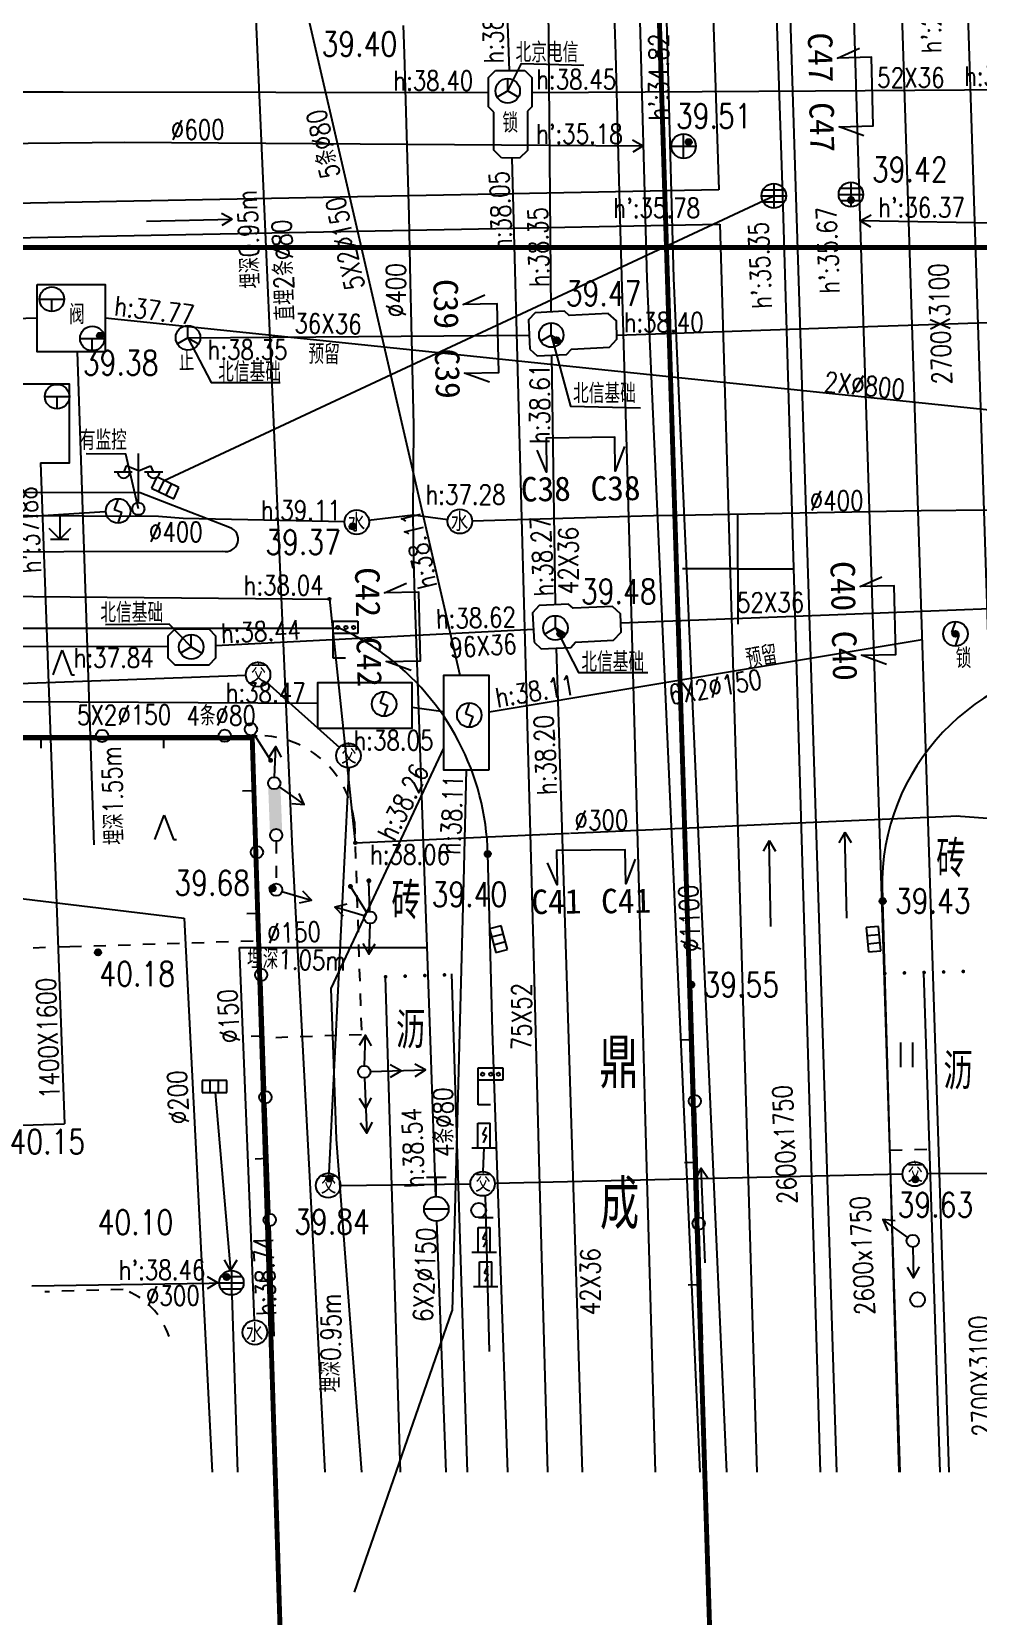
# Model space of a CAD drawing. Header units: inches. Extents: x 505347 to 508499, y 312634 to 313316.
# Drawn here: x 506110.1 to 506148.7, y 312668.5 to 312733.1 of the extents above; entities that cross this region are included whole.
import ezdxf
from ezdxf.enums import TextEntityAlignment as Align
from ezdxf.lldxf.tags import DXFTag

# ---------------------------------------------------------------- set-up
doc = ezdxf.new("R2010")
doc.units = ezdxf.units.IN
doc.header["$LTSCALE"] = 0.5
doc.header["$MEASUREMENT"] = 0
for name, pattern in [('$RECOVER_090104195024-5', [0]), ('$RECOVER_090104195024-9', [0]), ('ACAD_ISO05W100', [33, 24, -3, 0, -3, 0, -3]), ('XX11', [2, 1, -1])]:
    doc.linetypes.add(name, pattern=pattern)
for name, color, linetype in [('4_RDCAD', 7, 'Continuous'), ('BJ0', 7, 'Continuous'), ('BJ02', 7, 'Continuous'), ('BJ03', 7, 'Continuous'), ('BJ04', 7, 'Continuous'), ('BJ05', 7, 'Continuous'), ('BJ08', 7, 'Continuous'), ('BJ09', 7, 'Continuous'), ('BJ10', 7, 'Continuous'), ('PAPERFRAME', 7, 'Continuous'), ('上水井', 4, 'Continuous'), ('上水注记', 4, 'Continuous'), ('上水管线', 4, 'Continuous'), ('上水高程表', 4, 'Continuous'), ('中水管线', 151, 'Continuous'), ('公安交通井', 163, 'Continuous'), ('公安交通管线', 163, 'Continuous'), ('污水井', 247, 'Continuous'), ('污水注记', 247, 'Continuous'), ('污水管线', 247, 'Continuous'), ('污水高程表', 247, 'Continuous'), ('热力井', 40, 'Continuous'), ('热力注记', 40, 'Continuous'), ('热力管线', 40, 'Continuous'), ('热力高程表', 40, 'Continuous'), ('照明井', 193, 'Continuous'), ('照明管线', 193, 'Continuous'), ('燃气注记', 6, 'Continuous'), ('燃气管线', 6, 'Continuous'), ('燃气高程表', 6, 'Continuous'), ('电信井权属', 7, 'Continuous'), ('电信井（北京电信）', 3, 'Continuous'), ('电信井（北信基础）', 3, 'Continuous'), ('电信断面图及编号', 3, 'Continuous'), ('电信注记', 3, 'Continuous'), ('电信管线', 3, 'Continuous'), ('电信高程表', 3, 'Continuous'), ('电力井', 1, 'Continuous'), ('电力注记', 1, 'Continuous'), ('电力管线', 1, 'Continuous'), ('电力高程表', 1, 'Continuous'), ('监控器', 5, 'Continuous'), ('道路红线', 1, 'Continuous'), ('雨水井', 34, 'Continuous'), ('雨水注记', 34, 'Continuous'), ('雨水管线', 34, 'Continuous'), ('雨水高程表', 34, 'Continuous'), ('雨蓖子', 34, 'Continuous')]:
    doc.layers.add(name, color=color, linetype=linetype)
doc.styles.add('HZ', font='simplex.shx', dxfattribs={"bigfont": 'hztxt'})
doc.styles.get("Standard").update_dxf_attribs({"font": 'txt.shx', "bigfont": 'hztxt.shx'})
doc.styles.add('STYLE1', font='')
doc.styles.add('标题文字', font='', dxfattribs={"width": 0.68})
doc.styles.add('粗等线', font='simhei.ttf')
doc.styles.add('细等线', font='txt.shx', dxfattribs={"bigfont": 'ht.shx'})
doc.styles.get('STYLE1').set_extended_font_data('SimSun')
doc.styles.get('标题文字').set_extended_font_data('SimSun')
tags = doc.linetypes.add('DL', pattern='A,15,-4.925,[130,ltypeshp.shx,S=0.5,R=330,X=-0.15,Y=0.433],0,[130,ltypeshp.shx,S=0.4,R=90,X=0,Y=0],-0.15,[130,ltypeshp.shx,S=0.5,R=150,X=0,Y=-0.433],-4.925,15', length=40).pattern_tags.tags
tags[32:33] = [DXFTag(74, 4), DXFTag(75, 0), DXFTag(340, '0'), DXFTag(46, 1.0), DXFTag(50, 0.0), DXFTag(44, 0.0), DXFTag(45, 0.0)]
tags[30:31] = [DXFTag(74, 4), DXFTag(75, 0), DXFTag(340, '0'), DXFTag(46, 1.0), DXFTag(50, 0.0), DXFTag(44, 0.0), DXFTag(45, 0.0)]
tags[4:5] = [DXFTag(74, 4), DXFTag(75, 0), DXFTag(340, '0'), DXFTag(46, 1.0), DXFTag(50, 0.0), DXFTag(44, 0.0), DXFTag(45, 0.0)]
tags = doc.linetypes.add('DX', pattern='A,15,-5,[130,ltypeshp.shx,S=1,R=330,X=0,Y=0],-5,15', length=40).pattern_tags.tags
tags[16:17] = [DXFTag(74, 4), DXFTag(75, 0), DXFTag(340, '0'), DXFTag(46, 1.0), DXFTag(50, 0.0), DXFTag(44, 0.0), DXFTag(45, 0.0)]
tags[14:15] = [DXFTag(74, 4), DXFTag(75, 0), DXFTag(340, '0'), DXFTag(46, 1.0), DXFTag(50, 0.0), DXFTag(44, 0.0), DXFTag(45, 0.0)]
tags[4:5] = [DXFTag(74, 4), DXFTag(75, 0), DXFTag(340, '0'), DXFTag(46, 1.0), DXFTag(50, 0.0), DXFTag(44, 0.0), DXFTag(45, 0.0)]
tags = doc.linetypes.add('SS', pattern='A,15,-1.9,[130,ltypeshp.shx,S=1,R=330,X=0,Y=0],-1.2,[130,ltypeshp.shx,S=1,R=330,X=0,Y=0],-1.9,15', length=35).pattern_tags.tags
tags[24:25] = [DXFTag(74, 4), DXFTag(75, 0), DXFTag(340, '0'), DXFTag(46, 1.0), DXFTag(50, 0.0), DXFTag(44, 0.0), DXFTag(45, 0.0)]
tags[22:23] = [DXFTag(74, 4), DXFTag(75, 0), DXFTag(340, '0'), DXFTag(46, 1.0), DXFTag(50, 0.0), DXFTag(44, 0.0), DXFTag(45, 0.0)]
tags[4:5] = [DXFTag(74, 4), DXFTag(75, 0), DXFTag(340, '0'), DXFTag(46, 1.0), DXFTag(50, 0.0), DXFTag(44, 0.0), DXFTag(45, 0.0)]
doc.linetypes.add('TRQD', pattern='A,15,[130,ltypeshp.shx,S=0.6,R=0,X=0,Y=0],-5,[130,ltypeshp.shx,S=0.6,R=0,X=0,Y=0],15', length=35)
tags = doc.linetypes.add('TRQZ', pattern='A,15,[130,ltypeshp.shx,S=0.6,R=0,X=0,Y=0],-2.5,[133,ltypeshp.shx,S=0.05,R=0,X=0,Y=0],-2.5,[130,ltypeshp.shx,S=0.6,R=0,X=0,Y=0],15', length=35).pattern_tags.tags
tags[28:29] = [DXFTag(74, 4), DXFTag(75, 0), DXFTag(340, '0'), DXFTag(46, 1.0), DXFTag(50, 0.0), DXFTag(44, 0.0), DXFTag(45, 0.0)]

# ---------------------------------------------------------------- blocks, each defined once
blk = doc.blocks.new('B5461')
for q in [(-0.866025, -0.5), (0, 1), (0.866025, -0.5)]:
    blk.add_line((0, 0), q)
blk.add_circle((0, 0), 1)
blk = doc.blocks.new('B552')
for p, q in [((0.984668, 0.518566), (-1.015332, 0.518566)), ((-1.015332, 0.518566), (-1.015332, -0.481434)), ((0.984668, -0.481434), (0.984668, 0.518566)), ((-1.015332, -0.481434), (0.984668, -0.481434))]:
    blk.add_line(p, q)
at = {"linetype": 'Continuous'}
for p, q in [((-0.348666, -0.481434), (-0.348666, 0.518566)), ((0.318001, -0.481434), (0.318001, 0.518566))]:
    blk.add_line(p, q, dxfattribs=at)
blk = doc.blocks.new('B545')
for p, q in [((-1, 0), (1, 0)), ((0, -1), (0, 0))]:
    blk.add_line(p, q)
blk.add_circle((0, 0), 1)
blk = doc.blocks.new('B547')
at = {"linetype": 'Continuous'}
for p, q in [((0, 1), (-0.31427, 0.111111)), ((-0.31427, 0.111111), (0.31427, -0.111111)), ((0, -1), (0.31427, -0.111111))]:
    blk.add_line(p, q, dxfattribs=at)
blk.add_circle((0, 0), 1)
blk = doc.blocks.new('JT')
at = {"layer": '公安交通井'}
blk.add_circle((0, 0), 0.5, dxfattribs=at)
at = {"layer": '公安交通井', "width": 0.8}
blk.add_text('交', height=0.8, dxfattribs=at).set_placement((-0.304, -0.335, -50.185))
blk = doc.blocks.new('BC028')
for p, q in [((0, 0.5), (0, 4.5)), ((-1.98, 3), (-0.49, 3)), ((-0.99, 3.5), (-1.19, 3)), ((0, 3.1), (-0.99, 3.5)), ((0, 3.1), (1, 3.5)), ((0.5, 3), (2, 3)), ((1, 3.5), (1.2, 3))]:
    blk.add_line(p, q)
blk.add_circle((0, 0), 0.5)
for centre in [(-1.19, 3), (1.25, 3)]:
    blk.add_arc(centre, 0.5, 179, 0)
blk = doc.blocks.new('B8211')
blk.add_hatch(color=256).paths.add_polyline_path([(0.25, 0, 1), (-0.25, 0, 1)])
blk.add_circle((0, 0), 0.25)
blk = doc.blocks.new('B9389')
for p, q in [((-0.79, 0.01), (-0.04, 2.01)), ((-0.04, 2.01), (0.71, 0.01)), ((0.71, 0.01), (0.96, 0.01))]:
    blk.add_line(p, q)
blk = doc.blocks.new('941')
for p, q in [((-0.5, -1), (-0.5, 1)), ((0.5, -1), (0.5, 1))]:
    blk.add_line(p, q)
blk = doc.blocks.new('B8003')
at = {"color": 0}
for p, q in [((0, 3), (2, 3)), ((0, 0), (0, 3)), ((2, 3), (2, 2)), ((2, 2), (0, 2)), ((1, 0), (0, 0))]:
    blk.add_line(p, q, dxfattribs=at)
for centre in [(0.36, 2.49), (1.02, 2.49), (1.65, 2.49)]:
    blk.add_circle(centre, 0.135)
blk = doc.blocks.new('B5123')
at = {"linetype": 'Continuous'}
for p, q in [((-0.5, 0), (-0.5, 2)), ((-0.5, 2), (0.5, 2)), ((0.16646, 1.689058), (-0.138788, 1.112143)), ((0.5, 0), (0.5, 2)), ((-1, 0), (1, 0)), ((-0.138788, 1.112143), (0.204287, 0.999847)), ((0.204287, 0.999847), (-0.076061, 0.408413))]:
    blk.add_line(p, q, dxfattribs=at)
blk = doc.blocks.new('B5502')
blk.add_circle((0, 0), 1)
at = {"style": '细等线'}
blk.add_text('水', height=1.5, dxfattribs=at).set_placement((-0.74, -0.79))
blk = doc.blocks.new('B5421')
for p, q in [((-1, 0), (1, 0)), ((0, -1), (0, 1))]:
    blk.add_line(p, q)
blk.add_circle((0, 0), 1)
blk = doc.blocks.new('B553')
at = {"linetype": 'Continuous'}
for p, q in [((-0.8, 2.6), (0.8, 2.6)), ((0, 1), (0, 2.6)), ((-1, 0), (1, 0))]:
    blk.add_line(p, q, dxfattribs=at)
blk.add_circle((0, 0), 1, dxfattribs=at)
blk = doc.blocks.new('B5422')
at = {"linetype": 'Continuous'}
for p, q in [((-1, 0), (1, 0)), ((-0.866025, 0.5), (0.866025, 0.5)), ((0, 1), (0, -1)), ((-0.866025, -0.5), (0.866025, -0.5))]:
    blk.add_line(p, q, dxfattribs=at)
blk.add_circle((0, 0), 1, dxfattribs=at)
blk = doc.blocks.new('53214')
blk.add_circle((0, 0), 0.1)
for tag in ['路号', '线号', '点号']:
    blk.add_attdef(tag, (0, 0), '', height=0.00001)
blk = doc.blocks.new('RDCADTITLE')
at = {"color": 0, "ltscale": 10}
blk.add_lwpolyline([(-180, 30, 0, 0, 0), (0, 30, 0.5, 180, 0)], format="xyseb", dxfattribs=at)
at = {"style": 'STYLE1', "width": 0.75}
for tag, p in [('A1', (-145, 26.25)), ('B1', (-100, 26.25)), ('A3', (-145, 18.75)), ('B2', (-100, 18.75)), ('A4', (-145, 11.25)), ('B3', (-100, 11.25)), ('A4', (-145, 3.75)), ('B4', (-100, 3.75))]:
    blk.add_attdef(tag, text='', height=2.8, dxfattribs=at).set_placement(p, align=Align.MIDDLE_CENTER)
at = {"layer": '4_RDCAD', "style": '标题文字', "width": 0.65}
for tag, height, p in [('C2', 3.4, (-45, 17.95)), ('C3', 3.4, (-45, 11.75)), ('ZTSJ4-09-系统立项编码-流水号+设计阶段-专业代码-图号', 2.8, (-37.62, 3.75))]:
    blk.add_attdef(tag, text='', height=height, dxfattribs=at).set_placement(p, align=Align.MIDDLE_CENTER)

msp = doc.modelspace()

# ---------------------------------------------------------------- hatches: boundary and pattern name
at = {"layer": 'BJ05', "linetype": 'Continuous'}
msp.add_hatch(color=256, dxfattribs=at).paths.add_polyline_path([(506120.293, 312700.319, 1), (506119.794, 312700.3), (506119.713, 312702.415, 1), (506120.213, 312702.434)])

# ---------------------------------------------------------------- linework, layer by layer
at = {"color": 1, "const_width": 0.2, "elevation": 82.3}
msp.add_lwpolyline([(506120.326, 312663.999), (506119.068, 312704.265), (505870.783, 312704.265)], dxfattribs=at)
at = {"layer": 'BJ0'}
for q in [(506138.861, 312713.409, 82.3), (506136.611, 312711.159, 82.3), (506138.861, 312708.909, 82.3), (506141.111, 312711.159, 82.3)]:
    msp.add_line((506138.861, 312711.159, 82.3), q, dxfattribs=at)
at = {"layer": 'BJ02', "elevation": 82.3}
for points in [[(506108.196, 312704.348), (506112.696, 312704.352)], [(506110.446, 312704.35), (506110.447, 312703.85)], [(506113.196, 312704.353), (506117.696, 312704.357)], [(506115.446, 312704.355), (506115.447, 312703.855)], [(506118.196, 312704.358), (506119.272, 312704.359)]]:
    msp.add_lwpolyline(points, dxfattribs=at)
at = {"layer": 'BJ02', "linetype": 'Continuous', "elevation": 82.3}
for points in [[(506119.094, 312704.359), (506119.25, 312699.862)], [(506119.172, 312702.11), (506118.673, 312702.093)], [(506119.268, 312699.362), (506119.424, 312694.865)], [(506119.346, 312697.113), (506118.846, 312697.096)], [(506119.441, 312694.365), (506119.597, 312689.868)], [(506136.96, 312694.213), (506137.1, 312689.715)], [(506119.519, 312692.116), (506119.019, 312692.099)], [(506137.03, 312691.964), (506136.53, 312691.949)], [(506119.614, 312689.368), (506119.77, 312684.871)], [(506137.116, 312689.216), (506137.256, 312684.718)], [(506119.692, 312687.119), (506119.193, 312687.102)], [(506137.186, 312686.967), (506136.686, 312686.951)], [(506119.788, 312684.371), (506119.944, 312679.874)], [(506137.272, 312684.218), (506137.413, 312679.72)], [(506119.866, 312682.122), (506119.366, 312682.105)], [(506137.342, 312681.969), (506136.843, 312681.954)]]:
    msp.add_lwpolyline(points, dxfattribs=at)
at = {"layer": 'BJ02'}
for centre in [(506112.946, 312704.353, 82.3), (506117.946, 312704.358, 82.3)]:
    msp.add_circle(centre, 0.25, dxfattribs=at)
at = {"layer": 'BJ02', "linetype": 'Continuous'}
for centre in [(506119.259, 312699.612, 82.3), (506119.432, 312694.615, 82.3), (506119.606, 312689.618, 82.3), (506137.108, 312689.466, 82.3), (506119.779, 312684.621, 82.3), (506137.264, 312684.468, 82.3)]:
    msp.add_circle(centre, 0.25, dxfattribs=at)
at = {"layer": 'BJ04', "linetype": 'Continuous'}
for points, elevation in [([(506075.831, 312714.306, 0.430509), (506072.469, 312711.788), (506117.865, 312711.883)], 121.523), ([(506117.865, 312711.883, 0.97473), (506118.142, 312712.851), (506114.496, 312714.255), (506087.806, 312714.29)], 121.721), ([(506124.381, 312707.727, 0.04971), (506122.641, 312708.732)], 121.701), ([(506128.669, 312699.538, 0.233608), (506124.381, 312707.727)], 121.701)]:
    msp.add_lwpolyline(points, format="xyb", dxfattribs=dict(at, elevation=elevation))
for points, elevation in [([(506122.641, 312708.732), (506072.117, 312708.728)], 121.701), ([(506128.856, 312692.334), (506128.669, 312699.538)], 121.741), ([(506129.481, 312674.333), (506128.856, 312692.334)], 121.741)]:
    msp.add_lwpolyline(points, dxfattribs=dict(at, elevation=elevation))
at = {"layer": 'BJ04', "elevation": 82.3}
msp.add_lwpolyline([(506153.092, 312707.308, 0.412292), (506144.766, 312697.619, 4.162175)], format="xyb", dxfattribs=at)
at = {"layer": 'BJ04', "linetype": 'XX11'}
for points, elevation in [([(506123.232, 312700.847, 0.399592), (506119.094, 312704.359)], 121.847), ([(506115.68, 312679.872, 0.231021), (506113.809, 312681.789), (506110.61, 312681.688)], 122.387)]:
    msp.add_lwpolyline(points, format="xyb", dxfattribs=dict(at, elevation=elevation))
for points, elevation in [([(506123.232, 312700.847), (506123.522, 312692.171)], 121.847), ([(506111.639, 312695.75), (506091.284, 312695.115)], 82.3), ([(506119.103, 312695.983), (506111.639, 312695.75)], 82.3), ([(506123.522, 312692.171), (506119.522, 312692.032)], 182.26), ([(506145.059, 312687.459), (506146.68, 312687.511)], 182.107)]:
    msp.add_lwpolyline(points, dxfattribs=dict(at, elevation=elevation))
at = {"layer": 'BJ04', "linetype": 'Continuous', "elevation": 82.3, "flags": 128}
for points in [[(506145.438, 312674.333), (506144.766, 312697.619)], [(506125.114, 312674.333), (506124.503, 312694.532)], [(506127.192, 312694.647), (506127.829, 312674.333)], [(506147.107, 312674.333), (506146.446, 312694.708)]]:
    msp.add_lwpolyline(points, dxfattribs=at)
at = {"layer": 'BJ04', "linetype": 'Continuous', "const_width": 0.075, "elevation": 82.3}
for points in [[(506124.541, 312694.533, 1), (506124.466, 312694.531, 1)], [(506125.34, 312694.558, 1), (506125.265, 312694.556, 1)], [(506126.14, 312694.583, 1), (506126.065, 312694.581, 1)], [(506126.94, 312694.608, 1), (506126.865, 312694.606, 1)], [(506144.889, 312694.669, 1), (506144.814, 312694.668, 1)], [(506145.688, 312694.689, 1), (506145.613, 312694.687, 1)], [(506146.488, 312694.709, 1), (506146.413, 312694.707, 1)], [(506147.288, 312694.729, 1), (506147.213, 312694.727, 1)], [(506148.088, 312694.749, 1), (506148.013, 312694.747, 1)]]:
    msp.add_lwpolyline(points, format="xyb", close=True, dxfattribs=at)
at = {"layer": 'BJ05', "linetype": 'Continuous', "elevation": 82.3}
for points in [[(506119.15, 312704.412), (506119.818, 312703.356)], [(506120.259, 312703.479), (506120.028, 312703.923), (506119.76, 312703.501)], [(506119.974, 312702.674), (506120.028, 312703.923)], [(506120.166, 312702.278), (506121.182, 312701.55)], [(506120.685, 312701.599), (506121.182, 312701.55), (506120.976, 312702.006)], [(506120.043, 312700.059), (506120.042, 312699.559)], [(506120.041, 312699.059), (506120.041, 312698.559)], [(506123.738, 312697.159), (506123.07, 312698.216)], [(506123.863, 312697.198), (506123.821, 312698.447)], [(506120.28, 312698.011), (506121.478, 312697.657)], [(506120.992, 312697.54), (506121.478, 312697.657), (506121.134, 312698.019)], [(506122.919, 312697.491), (506122.433, 312697.374), (506122.778, 312697.011)], [(506123.632, 312697.019), (506122.433, 312697.374)], [(506123.862, 312696.698), (506123.815, 312695.449)], [(506123.581, 312695.891), (506123.815, 312695.449), (506124.081, 312695.872)], [(506123.924, 312691.714), (506123.69, 312692.156), (506123.424, 312691.733)], [(506123.643, 312690.907), (506123.69, 312692.156)], [(506123.644, 312690.407), (506123.732, 312688.159)], [(506123.884, 312690.665), (506126.133, 312690.735)], [(506124.708, 312690.441), (506125.133, 312690.704), (506124.692, 312690.94)], [(506125.708, 312690.472), (506126.133, 312690.735), (506125.692, 312690.972)], [(506123.426, 312689.581), (506123.693, 312689.158), (506123.926, 312689.601)], [(506123.465, 312688.582), (506123.732, 312688.159), (506123.965, 312688.602)], [(506145.787, 312683.908), (506144.771, 312684.636)], [(506145.268, 312684.587), (506144.771, 312684.636), (506144.977, 312684.181)], [(506145.996, 312683.512), (506146.027, 312682.263)], [(506145.766, 312682.689), (506146.027, 312682.263), (506146.266, 312682.702)]]:
    msp.add_lwpolyline(points, dxfattribs=at)
at = {"layer": 'BJ05', "linetype": 'Continuous', "const_width": 0.1, "elevation": 82.3}
for points in [[(506119.868, 312703.356, 1), (506119.768, 312703.356, 1)], [(506123.02, 312698.216, 1), (506123.12, 312698.216, 1)], [(506123.771, 312698.447, 1), (506123.871, 312698.447, 1)]]:
    msp.add_lwpolyline(points, format="xyb", close=True, dxfattribs=at)
at = {"layer": 'BJ05', "linetype": 'Continuous'}
for centre in [(506119.016, 312704.623, 82.3), (506119.963, 312702.424, 82.3), (506120.044, 312700.309, 82.3), (506120.04, 312698.082, 82.3), (506123.872, 312696.948, 82.3), (506123.634, 312690.657, 82.3), (506123.634, 312690.657, 82.3), (506145.99, 312683.762, 82.3)]:
    msp.add_circle(centre, 0.25, dxfattribs=at)
at = {"layer": 'BJ09'}
for p, q in [((506111.219, 312713.377, 82.3), (506111.219, 312712.377, 82.3)), ((506111.219, 312712.377, 82.3), (506110.784, 312712.812, 82.3)), ((506110.844, 312712.377, 82.3), (506111.594, 312712.377, 82.3)), ((506111.654, 312712.812, 82.3), (506111.219, 312712.377, 82.3))]:
    msp.add_line(p, q, dxfattribs=at)
at = {"layer": 'BJ09', "linetype": 'Continuous', "elevation": 82.3, "flags": 128}
msp.add_lwpolyline([(506128.293, 312684.719), (506128.893, 312684.719)], dxfattribs=at)
at = {"layer": 'BJ09', "linetype": 'Continuous'}
for centre in [(506128.298, 312685.014, 82.3), (506146.187, 312681.371, 82.3)]:
    msp.add_circle(centre, 0.3, dxfattribs=at)
at = {"layer": '上水管线', "linetype": 'SS', "ltscale": 0.6, "elevation": 82.3}
for points in [[(506126.019, 312700.757), (506125.691, 312710.068), (506125.66, 312711.508), (506125.621, 312713.349), (506125.65, 312717.008), (506125.54, 312721.718), (506125.516, 312722.858), (506125.46, 312725.559), (506125.321, 312730.729), (506125.287, 312731.729), (506125.261, 312732.559), (506125.228, 312733.318)], [(506154.852, 312713.613), (506146.34, 312713.527), (506136.429, 312713.338), (506135.429, 312713.32), (506128.026, 312713.111)], [(506112.22, 312713.316), (506107.711, 312713.341)], [(506122.829, 312713.078), (506116.251, 312713.208), (506115.241, 312713.299), (506112.22, 312713.316)], [(506127.046, 312713.161), (506125.621, 312713.349), (506123.813, 312713.127)], [(506126.343, 312691.537), (506126.019, 312700.733)], [(506119.156, 312680.526), (506118.545, 312695.731)], [(506118.545, 312695.731), (506120.101, 312695.729)], [(506120.101, 312695.729), (506126.196, 312695.721)], [(506126.553, 312685.562), (506126.343, 312691.537)], [(506126.969, 312674.333), (506126.589, 312684.578)]]:
    msp.add_lwpolyline(points, dxfattribs=at)
at = {"layer": '中水管线', "linetype": 'SS', "ltscale": 0.6, "elevation": 82.3}
for points in [[(506133.81, 312734.183), (506133.868, 312732.143)], [(506133.868, 312732.143), (506134.069, 312724.973)], [(506134.069, 312724.973), (506134.161, 312721.707)], [(506134.161, 312721.707), (506134.345, 312715.153)], [(506134.345, 312715.153), (506134.452, 312711.361)], [(506134.452, 312711.361), (506134.729, 312701.483)]]:
    msp.add_lwpolyline(points, dxfattribs=at)
at = {"layer": '中水管线', "linetype": 'SS', "elevation": 82.3}
for points in [[(506134.729, 312701.483), (506134.973, 312692.804)], [(506134.973, 312692.804), (506135.09, 312688.666)], [(506135.09, 312688.666), (506135.493, 312674.333)]]:
    msp.add_lwpolyline(points, dxfattribs=at)
at = {"layer": '公安交通管线'}
for points, elevation in [([(506106.589, 312706.374), (506118.812, 312706.832)], 82.3), ([(506119.668, 312706.524), (506122.626, 312703.874)], 82.3), ([(506123.005, 312703.055), (506122.188, 312686.522)], 82.3), ([(506128.479, 312686.596), (506128.519, 312687.563)], 121.83), ([(506145.572, 312686.48), (506128.959, 312686.107)], 121.83), ([(506149.594, 312686.506), (506146.572, 312686.493)], 121.83), ([(506122.663, 312686.028), (506127.959, 312686.091)], 82.3), ([(506128.564, 312685.607), (506128.723, 312679.262)], 121.83)]:
    msp.add_lwpolyline(points, dxfattribs=dict(at, elevation=elevation))
at = {"layer": '污水管线'}
for p, q in [((506133.644, 312779.824, 82.3), (506135.151, 312722.979, 82.3)), ((506136.25, 312723.018, 82.3), (506134.744, 312779.824, 82.3)), ((506089.068, 312728.328, 82.3), (506113.851, 312728.556, 82.3)), ((506113.851, 312728.556, 82.3), (506135.006, 312728.405, 82.3)), ((506135.151, 312722.979, 82.3), (506137.314, 312674.333, 82.3)), ((506138.415, 312674.333, 82.3), (506136.25, 312723.018, 82.3)), ((506137.534, 312682.871, 82.3), (506137.366, 312686.725, 82.3))]:
    msp.add_line(p, q, dxfattribs=at)
at = {"layer": '污水管线', "elevation": 82.3}
for points in [[(506134.572, 312728.651), (506135.007, 312728.404), (506134.576, 312728.151)], [(506137.154, 312686.272), (506137.366, 312686.725), (506137.653, 312686.315)]]:
    msp.add_lwpolyline(points, dxfattribs=at)
at = {"layer": '热力管线', "elevation": 82.3}
msp.add_lwpolyline([(506110.299, 312722.756), (506113.077, 312722.756), (506113.077, 312720.014), (506110.299, 312720.014)], close=True, dxfattribs=at)
for points in [[(506110.299, 312721.385), (506106.147, 312721.258)], [(506155.13, 312717.011), (506113.077, 312721.385)], [(506111.928, 312720.014), (506112.606, 312699.908)], [(506110.438, 312715.478), (506111.625, 312715.478), (506111.625, 312718.688), (506108.069, 312718.688), (506108.069, 312717.883)], [(506110.438, 312715.478), (506111.418, 312688.531)], [(506071.614, 312687.272), (506111.418, 312688.531)]]:
    msp.add_lwpolyline(points, dxfattribs=at)
at = {"layer": '照明管线', "elevation": 82.3}
for points in [[(506113.054, 312713.487), (506105.49, 312712.996)], [(506114.178, 312713.586), (506114.097, 312713.577)]]:
    msp.add_lwpolyline(points, dxfattribs=at)
at = {"layer": '燃气管线', "linetype": 'TRQZ', "ltscale": 0.5}
for p, q in [((506091.229, 312710.199, 82.3), (506122.214, 312709.932, 82.3)), ((506135.415, 312700.538, 82.3), (506140.697, 312700.776, 82.3)), ((506140.697, 312700.776, 82.3), (506147.861, 312701.099, 82.3)), ((506123.267, 312699.991, 82.3), (506131.993, 312700.384, 82.3)), ((506132.038, 312700.386, 82.3), (506135.415, 312700.538, 82.3))]:
    msp.add_line(p, q, dxfattribs=at)
at = {"layer": '燃气管线'}
msp.add_line((506122.214, 312709.932, 82.3), (506123.267, 312699.991, 82.3), dxfattribs=at)
at = {"layer": '燃气管线', "linetype": 'TRQD', "ltscale": 0.5}
for p, q in [((506103.146, 312698.499, 82.3), (506116.288, 312696.924, 82.3)), ((506116.288, 312696.924, 82.3), (506117.439, 312674.333, 82.3))]:
    msp.add_line(p, q, dxfattribs=at)
at = {"layer": '燃气管线', "linetype": 'TRQZ', "ltscale": 0.5, "elevation": 82.3}
msp.add_lwpolyline([(506147.761, 312701.099), (506151.421, 312700.828)], dxfattribs=at)
at = {"layer": '电信井权属', "elevation": 121.744}
msp.add_lwpolyline([(506129.481, 312730.646), (506130.04, 312731.758), (506132.581, 312731.694)], dxfattribs=at)
at = {"layer": '电信井权属', "flags": 128}
for points, elevation in [([(506116.449, 312720.583), (506117.396, 312718.763), (506120.209, 312718.763)], 82.3), ([(506131.258, 312720.694), (506132.041, 312717.791), (506134.9, 312717.729)], 121.77), ([(506116.581, 312707.979), (506115.687, 312708.913), (506113.081, 312708.885)], 121.775), ([(506131.425, 312708.753), (506132.372, 312706.933), (506135.186, 312706.933)], 121.775)]:
    msp.add_lwpolyline(points, dxfattribs=dict(at, elevation=elevation))
at = {"layer": '电信断面图及编号'}
for points, elevation in [([(506143.997, 312728.816), (506142.986, 312729.187), (506144.38, 312729.219), (506144.312, 312732.017), (506142.922, 312731.984), (506143.815, 312732.382)], 82.3), ([(506128.733, 312718.767), (506127.723, 312719.138), (506129.117, 312719.17), (506129.049, 312721.968), (506127.659, 312721.935), (506128.551, 312722.333)], 82.3), ([(506134.243, 312716.146), (506133.861, 312715.14), (506133.844, 312716.534), (506131.045, 312716.494), (506131.064, 312715.104), (506130.675, 312716.001)], 82.3), ([(506125.539, 312707.015), (506124.528, 312707.386), (506125.922, 312707.418), (506125.854, 312710.216), (506124.464, 312710.183), (506125.357, 312710.581)], 82.3), ([(506144.917, 312707.269), (506143.906, 312707.64), (506145.3, 312707.672), (506145.232, 312710.47), (506143.842, 312710.437), (506144.735, 312710.834)], 82.3), ([(506134.674, 312699.326), (506134.292, 312698.319), (506134.275, 312699.713), (506131.476, 312699.674), (506131.495, 312698.284), (506131.107, 312699.18)], 42.83)]:
    msp.add_lwpolyline(points, dxfattribs=dict(at, elevation=elevation))
at = {"layer": '电信管线', "linetype": 'DX'}
for p, q in [((506129.55, 312731.479, 82.3), (506128.922, 312750.593, 82.3)), ((506128.698, 312731.196, 82.3), (506128.981, 312731.479, 82.3)), ((506128.698, 312729.996, 82.3), (506128.698, 312731.196, 82.3)), ((506128.981, 312731.479, 82.3), (506130.181, 312731.479, 82.3)), ((506130.181, 312731.479, 82.3), (506130.463, 312731.196, 82.3)), ((506130.463, 312731.196, 82.3), (506130.463, 312729.996, 82.3)), ((506088.861, 312730.634, 82.3), (506111.361, 312730.603, 82.3)), ((506111.361, 312730.603, 82.3), (506128.698, 312730.579, 82.3)), ((506130.463, 312730.583, 82.3), (506142.031, 312730.651, 82.3)), ((506142.031, 312730.651, 82.3), (506152.189, 312730.71, 82.3)), ((506128.91, 312729.784, 82.3), (506128.698, 312729.996, 82.3)), ((506128.91, 312728.234, 82.3), (506128.91, 312729.784, 82.3)), ((506130.463, 312729.996, 82.3), (506130.287, 312729.819, 82.3)), ((506130.287, 312729.819, 82.3), (506130.287, 312728.219, 82.3)), ((506129.228, 312727.915, 82.3), (506128.91, 312728.234, 82.3)), ((506129.968, 312727.901, 82.3), (506129.228, 312727.915, 82.3)), ((506129.977, 312716.222, 82.3), (506129.661, 312727.907, 82.3)), ((506130.287, 312728.219, 82.3), (506129.968, 312727.901, 82.3)), ((506130.234, 312706.766, 82.3), (506129.977, 312716.222, 82.3)), ((506130.541, 312695.437, 82.3), (506130.234, 312706.766, 82.3)), ((506130.783, 312686.529, 82.3), (506130.541, 312695.437, 82.3)), ((506131.113, 312674.333, 82.3), (506130.783, 312686.529, 82.3))]:
    msp.add_line(p, q, dxfattribs=at)
for points, elevation in [([(506131.25, 312721.636), (506131.101, 312738.849)], 82.3), ([(506146.637, 312721.122), (506163.876, 312721.701)], 121.77), ([(506133.936, 312720.694), (506142.929, 312720.997)], 121.77), ([(506142.929, 312720.997), (506146.637, 312721.122)], 121.77), ([(506116.449, 312720.583), (506130.358, 312720.688)], 82.3), ([(506131.269, 312719.87), (506131.412, 312709.696)], 121.77), ([(506142.94, 312709.302), (506153.962, 312709.735)], 82.3), ([(506134.091, 312708.955), (506142.94, 312709.302)], 82.3), ([(506117.59, 312708.032), (506130.528, 312708.706)], 82.3), ([(506115.625, 312707.98), (506100.457, 312707.996)], 121.77), ([(506131.451, 312707.928), (506132.513, 312674.333)], 82.3)]:
    msp.add_lwpolyline(points, dxfattribs=dict(at, elevation=elevation))
for points, elevation in [([(506130.386, 312720.111), (506130.682, 312719.842), (506131.88, 312719.899), (506132.082, 312720.12), (506133.63, 312720.194), (506133.934, 312720.526), (506133.913, 312721.266), (506133.58, 312721.57), (506131.982, 312721.494), (506131.797, 312721.662), (506130.598, 312721.605), (506130.329, 312721.31)], 121.77), ([(506130.553, 312708.17), (506130.849, 312707.901), (506132.048, 312707.958), (506132.25, 312708.179), (506133.798, 312708.253), (506134.101, 312708.585), (506134.08, 312709.325), (506133.748, 312709.629), (506132.15, 312709.553), (506131.964, 312709.721), (506130.766, 312709.664), (506130.496, 312709.369)], 82.3), ([(506115.908, 312708.7), (506115.625, 312708.417), (506115.625, 312707.532), (506115.907, 312707.25), (506117.307, 312707.249), (506117.59, 312707.532), (506117.59, 312708.417), (506117.308, 312708.7)], 121.74)]:
    msp.add_lwpolyline(points, close=True, dxfattribs=dict(at, elevation=elevation))
at = {"layer": '电力管线', "elevation": 82.3}
for points in [[(506143.183, 312807.079), (506147.462, 312674.333)], [(506150.164, 312674.333), (506145.884, 312807.079)]]:
    msp.add_lwpolyline(points, dxfattribs=at)
at = {"layer": '电力管线', "linetype": 'DL'}
for points, elevation in [([(506122.732, 312727.682), (506119.351, 312742.35)], 121.71), ([(506119.019, 312737.914), (506119.578, 312725.212)], 82.3), ([(506124.364, 312720.603), (506122.732, 312727.682)], 121.71), ([(506119.578, 312725.212), (506119.865, 312718.693)], 82.3), ([(506127.541, 312706.82), (506124.364, 312720.603)], 121.71), ([(506119.865, 312718.693), (506120.7, 312699.736), (506121.146, 312691.235)], 82.3), ([(506128.719, 312705.338), (506146.368, 312708.286)], 121.711), ([(506121.728, 312705.668), (506104.687, 312705.765)], 82.3), ([(506126.867, 312705.339), (506125.58, 312705.505)], 121.71), ([(506126.867, 312703.858), (506122.278, 312694.048)], 82.3), ([(506127.793, 312702.968), (506127.675, 312698.423)], 82.3), ([(506127.675, 312698.423), (506127.222, 312680.909)], 82.3), ([(506122.278, 312694.048), (506122.483, 312687.916)], 82.3), ([(506121.146, 312691.235), (506121.401, 312686.389)], 82.3), ([(506122.483, 312687.916), (506123.519, 312674.333)], 82.3), ([(506121.401, 312686.389), (506122.033, 312674.333)], 82.3), ([(506123.231, 312669.451), (506127.222, 312680.909)], 82.3)]:
    msp.add_lwpolyline(points, dxfattribs=dict(at, elevation=elevation))
at = {"layer": '电力管线', "linetype": 'DL', "elevation": 82.3}
for points in [[(506121.728, 312704.665), (506125.58, 312704.665), (506125.58, 312706.517), (506121.728, 312706.517)], [(506128.719, 312702.968), (506128.719, 312706.82), (506126.867, 312706.82), (506126.867, 312702.968)]]:
    msp.add_lwpolyline(points, close=True, dxfattribs=at)
at = {"layer": '监控器', "elevation": 82.3}
msp.add_lwpolyline([(506114.425, 312713.613), (506113.915, 312715.833), (506112.292, 312715.857)], dxfattribs=at)
at = {"layer": '道路红线'}
for p, q in [((505870.783, 312704.265, 82.3), (506119.068, 312704.265, 82.3)), ((506119.068, 312704.265, 82.3), (506120.361, 312662.879, 82.3))]:
    msp.add_line(p, q, dxfattribs=at)
at = {"layer": '道路红线', "linetype": 'ACAD_ISO05W100', "const_width": 0.2, "elevation": 82.3}
for points in [[(506133.364, 312807.079), (506135.952, 312724.265)], [(505870.783, 312724.265), (506135.952, 312724.265)], [(506135.952, 312724.265), (506227.806, 312724.265)], [(506135.952, 312724.265), (506137.866, 312663.023)]]:
    msp.add_lwpolyline(points, dxfattribs=at)
at = {"layer": '雨水管线'}
for p, q in [((506136.322, 312779.824, 82.3), (506138.09, 312726.615, 82.3)), ((506140.699, 312726.399, 82.3), (506138.924, 312779.824, 82.3)), ((506139.606, 312779.824, 82.3), (506141.22, 312726.318, 82.3)), ((506143.819, 312726.399, 82.3), (506142.207, 312779.824, 82.3)), ((506138.09, 312726.615, 82.3), (506093.534, 312725.749, 82.3)), ((506142.234, 312674.333, 82.3), (506140.699, 312726.399, 82.3)), ((506141.22, 312726.318, 82.3), (506142.881, 312674.333, 82.3)), ((506145.482, 312674.333, 82.3), (506143.819, 312726.399, 82.3)), ((506114.755, 312725.336, 82.3), (506118.254, 312725.414, 82.3)), ((506118.254, 312725.414, 82.3), (506117.816, 312725.654, 82.3)), ((506118.254, 312725.414, 82.3), (506117.827, 312725.154, 82.3)), ((506205.414, 312724.341, 82.3), (506143.852, 312725.35, 82.3)), ((506093.545, 312724.348, 82.3), (506138.133, 312725.215, 82.3)), ((506138.133, 312725.215, 82.3), (506139.633, 312674.333, 82.3)), ((506140.134, 312700.084, 82.3), (506139.893, 312699.646, 82.3)), ((506140.134, 312700.084, 82.3), (506140.393, 312699.657, 82.3)), ((506140.211, 312696.585, 82.3), (506140.134, 312700.084, 82.3)), ((506143.219, 312700.427, 82.3), (506142.979, 312699.989, 82.3)), ((506143.297, 312696.928, 82.3), (506143.219, 312700.427, 82.3)), ((506143.219, 312700.427, 82.3), (506143.478, 312700, 82.3))]:
    msp.add_line(p, q, dxfattribs=at)
for points, elevation in [([(506115.481, 312714.762), (506140.327, 312726.37)], 121.565), ([(506144.28, 312725.091), (506143.852, 312725.35), (506144.29, 312725.591)], 82.3), ([(506117.554, 312689.809), (506118.176, 312682.554)], 122.36), ([(506118.441, 312682.978), (506118.176, 312682.554), (506117.941, 312682.996)], 122.36), ([(506110.089, 312681.939), (506118.218, 312682.059)], 82.3), ([(506117.224, 312682.315), (506117.658, 312682.066), (506117.225, 312681.815)], 82.3), ([(506118.234, 312681.559), (506118.462, 312674.333)], 122.4)]:
    msp.add_lwpolyline(points, dxfattribs=dict(at, elevation=elevation))

# ---------------------------------------------------------------- block references
at = {"layer": 'BJ03', "linetype": 'Continuous', "xscale": 0.5, "yscale": 0.5, "zscale": 0.5}
msp.add_blockref('BC028', (506114.425, 312713.613, 82.3), dxfattribs=at)
at = {"layer": 'BJ03', "xscale": 0.5, "yscale": 0.5, "zscale": 0.5}
for p in [(506122.373, 312707.527, 181.953), (506128.278, 312689.313, 182.111)]:
    msp.add_blockref('B8003', p, dxfattribs=at)
at = {"layer": 'BJ05', "xscale": 0.5, "yscale": 0.5, "zscale": 0.5}
for p in [(506128.519, 312687.563, 182.12), (506128.521, 312683.308, 182.11), (506128.584, 312681.906, 182.107)]:
    msp.add_blockref('B5123', p, dxfattribs=at)
at = {"layer": 'BJ08', "xscale": 0.5, "yscale": 0.5, "zscale": 0.5}
for p in [(506136.863, 312728.558, 121.81), (506143.472, 312726.193, 121.72), (506112.863, 312720.662, 121.675), (506131.47, 312720.482, 121.77), (506123.162, 312712.894, 121.67), (506131.627, 312708.513, 121.78), (506147.729, 312708.513, 121.711), (506128.669, 312699.538, 121.704), (506119.897, 312698.138, 161.658), (506144.766, 312697.619, 121.733), (506112.782, 312695.526, 122.48), (506136.96, 312694.213, 121.848), (506122.208, 312686.307, 122.137), (506146.09, 312686.268, 121.926), (506118.032, 312682.292, 122.4)]:
    msp.add_blockref('B8211', p, dxfattribs=at)
at = {"layer": 'BJ09', "linetype": 'Continuous', "xscale": 0.5, "yscale": 0.5, "zscale": 0.5}
for name, p in [('B9389', (506111.346, 312706.836, 82.3)), ('B9389', (506115.497, 312700.118, 82.3)), ('941', (506145.75, 312691.346, 82.3))]:
    msp.add_blockref(name, p, dxfattribs=at)
at = {"layer": 'PAPERFRAME', "ltscale": 0.15873, "xscale": 0.5, "yscale": 0.5, "zscale": 0.5}
msp.add_blockref('RDCADTITLE', (506251.438, 312663.999, 82.3), dxfattribs=at)
at = {"layer": '上水井', "xscale": 0.5, "yscale": 0.5, "zscale": 0.5}
for name, p in [('B5502', (506123.328, 312713.068, 121.673)), ('B5502', (506127.53, 312713.097, 121.715)), ('B553', (506126.571, 312685.068, 162.614)), ('B5502', (506119.175, 312680.032, 122.412))]:
    msp.add_blockref(name, p, dxfattribs=at)
at = {"layer": '公安交通井'}
for p in [(506119.304, 312706.851, 82.3), (506122.99, 312703.548, 82.3), (506122.163, 312686.022, 182.318), (506128.459, 312686.096, 182.116), (506128.459, 312686.096, 182.116), (506146.072, 312686.491, 182.107), (506146.072, 312686.491, 182.107)]:
    msp.add_blockref('JT', p, dxfattribs=at)
at = {"layer": '污水井', "xscale": 0.5, "yscale": 0.5, "zscale": 0.5}
msp.add_blockref('B5421', (506136.651, 312728.394, 121.806), dxfattribs=at)
at = {"layer": '热力井', "xscale": 0.5, "yscale": 0.5, "zscale": 0.5}
for p in [(506110.899, 312722.155, 181.842), (506112.549, 312720.554, 181.856), (506111.114, 312718.184, 121.617)]:
    msp.add_blockref('B545', p, dxfattribs=at)
at = {"layer": '照明井', "xscale": 0.5, "yscale": 0.5, "zscale": 0.5}
msp.add_blockref('B547', (506113.601, 312713.522, 121.831), dxfattribs=at)
at = {"layer": '燃气高程表'}
ref = msp.add_blockref('53214', (506122.214, 312709.932, 82.3), dxfattribs=dict(at, xscale=0.5, yscale=0.5, zscale=0.5))
ref.add_attrib('路号', '97-5008', (506122.214, 312709.932, 53296.3), dxfattribs={"layer": '0', "height": 0.000005})
ref.add_attrib('线号', '1', (506122.214, 312709.932, 53296.3), dxfattribs={"layer": '0', "height": 0.000005})
ref.add_attrib('点号', '19', (506122.214, 312709.932, 53296.3), dxfattribs={"layer": '0', "height": 0.000005})
ref = msp.add_blockref('53214', (506123.267, 312699.991, 82.3), dxfattribs=dict(at, xscale=0.5, yscale=0.5, zscale=0.5))
ref.add_attrib('路号', '97-5008', (506123.267, 312699.991, 53296.3), dxfattribs={"layer": '0', "height": 0.000005})
ref.add_attrib('线号', '1', (506123.267, 312699.991, 53296.3), dxfattribs={"layer": '0', "height": 0.000005})
ref.add_attrib('点号', '19', (506123.267, 312699.991, 53296.3), dxfattribs={"layer": '0', "height": 0.000005})
at = {"layer": '电信井（北京电信）', "xscale": 0.5, "yscale": 0.5, "zscale": 0.5}
msp.add_blockref('B5461', (506129.481, 312730.646, 121.744), dxfattribs=at)
at = {"layer": '电信井（北信基础）', "xscale": 0.5, "yscale": 0.5, "zscale": 0.5}
for p in [(506116.449, 312720.583, 82.3), (506131.258, 312720.694, 121.77), (506131.425, 312708.753, 121.775), (506116.581, 312707.979, 121.775)]:
    msp.add_blockref('B5461', p, dxfattribs=at)
at = {"layer": '电力井', "xscale": 0.5, "yscale": 0.5, "zscale": 0.5}
for p in [(506147.729, 312708.513, 181.892), (506124.444, 312705.652, 121.766), (506127.914, 312705.203, 121.711)]:
    msp.add_blockref('B547', p, dxfattribs=at)
at = {"layer": '雨水井', "xscale": 0.5, "yscale": 0.5, "zscale": 0.5}
for p in [(506140.327, 312726.37, 121.747), (506143.472, 312726.425, 121.725), (506118.218, 312682.059, 122.403)]:
    msp.add_blockref('B5422', p, dxfattribs=at)
at = {"layer": '雨蓖子', "yscale": 0.5, "zscale": 0.5}
for p, xscale, rotation in [((506115.526, 312714.453, 121.565), 0.4999999999999999, 334.3513306759436), ((506129.098, 312696.053, 181.884), 0.4999999999999369, 285.0572901359946), ((506144.38, 312696.058, 181.917), 0.5000000000000705, 275.4527158810145), ((506144.38, 312696.058, 181.917), 0.5000000000000705, 275.4527158810145)]:
    msp.add_blockref('B552', p, dxfattribs=dict(at, xscale=xscale, rotation=rotation))
at = {"layer": '雨蓖子', "xscale": 0.5, "yscale": 0.5, "zscale": 0.5}
msp.add_blockref('B552', (506117.534, 312690.049, 122.355), dxfattribs=at)

# ---------------------------------------------------------------- texts
at = {"layer": 'BJ08', "style": 'HZ', "width": 0.8}
for s, p in [('39.40', (506121.893, 312732.06, 121.7)), ('39.51', (506136.337, 312729.123, 121.81)), ('39.42', (506144.327, 312726.945, 121.72)), ('39.47', (506131.848, 312721.889, 121.77)), ('39.38', (506112.163, 312719.063, 121.675)), ('39.37', (506119.6, 312711.75, 121.67)), ('39.48', (506132.466, 312709.742, 121.78)), ('39.68', (506115.892, 312697.858, 121.979)), ('39.40', (506126.378, 312697.391, 121.704)), ('39.43', (506145.266, 312697.119, 121.733)), ('40.18', (506112.836, 312694.15, 122.48)), ('39.55', (506137.46, 312693.713, 121.848)), ('40.15', (506109.173, 312687.312, 122.45)), ('39.63', (506145.374, 312684.735, 121.926)), ('40.10', (506112.764, 312684.025, 122.4)), ('39.84', (506120.777, 312684.045, 122.137))]:
    msp.add_text(s, height=1, dxfattribs=at).set_placement(p)
at = {"layer": 'BJ10', "linetype": 'Continuous', "style": 'HZ', "width": 0.8}
for s, p in [('砖', (506146.947, 312698.588, 82.3)), ('砖', (506124.74, 312696.878, 82.3)), ('沥', (506124.927, 312691.602, 82.3)), ('沥', (506147.239, 312689.931, 82.3))]:
    msp.add_text(s, height=1.5, dxfattribs=at).set_placement(p)
at = {"layer": 'BJ10', "style": 'HZ', "width": 0.8}
for s, p in [('鼎', (506133.215, 312689.996, 82.3)), ('成', (506133.238, 312684.244, 82.3))]:
    msp.add_text(s, height=2, dxfattribs=at).set_placement(p)
at = {"layer": '上水注记', "style": 'HZ', "width": 0.8}
msp.add_text('%%C400', height=0.8, rotation=90, dxfattribs=at).set_placement((506125.322, 312721.424, 82.3))
for p in [(506141.79, 312713.543, 82.3), (506114.854, 312712.27, 82.3)]:
    msp.add_text('%%C400', height=0.8, dxfattribs=at).set_placement(p)
at = {"layer": '上水注记', "linetype": '$RECOVER_090104195024-5', "style": 'HZ', "width": 0.8}
for s, rotation, p in [('%%c150', 2.21518, (506119.688, 312695.896, 82.3)), ('埋深1.05m', 358.70834, (506118.845, 312694.871, 161.997)), ('%%c150', 93.1111, (506118.564, 312691.853, 122.45))]:
    msp.add_text(s, height=0.8, rotation=rotation, dxfattribs=at).set_placement(p)
at = {"layer": '上水高程表', "style": 'HZ', "width": 0.8}
for s, p in [('h:37.28', (506126.127, 312713.791, 82.3)), ('h:39.11', (506119.416, 312713.15, 82.3))]:
    msp.add_text(s, height=0.8, dxfattribs=at).set_placement(p)
for s, rotation, p in [('h:38.54', 92.28634, (506126.082, 312685.937, 121.741)), ('h:38.74', 92.4431, (506120.051, 312680.731, 42.24))]:
    msp.add_text(s, height=0.8, rotation=rotation, dxfattribs=at).set_placement(p)
at = {"layer": '污水注记', "style": 'HZ', "width": 0.8}
for s, rotation, p in [('%%c600', 0.52711, (506115.753, 312728.656, 82.3)), ('%%c1100', 92.5448, (506137.356, 312695.562, 82.3))]:
    msp.add_text(s, height=0.8, rotation=rotation, dxfattribs=at).set_placement(p)
at = {"layer": '污水高程表', "style": 'HZ', "width": 0.8}
msp.add_text("h':34.82", height=0.8, rotation=90, dxfattribs=at).set_placement((506136.03, 312729.445, 82.3))
msp.add_text("h':35.18", height=0.8, dxfattribs=at).set_placement((506130.632, 312728.494, 82.3))
at = {"layer": '热力注记', "style": 'HZ', "width": 0.8}
for s, rotation, p in [('阀', 0.10415, (506111.6, 312721.133, 82.3)), ('2X%%c800', 354.22576, (506142.354, 312718.401, 82.3)), ('埋深1.55m', 92.01645, (506113.853, 312699.923, 82.3))]:
    msp.add_text(s, height=0.8, rotation=rotation, dxfattribs=at).set_placement(p)
at = {"layer": '热力注记', "linetype": 'Continuous', "lineweight": 25, "style": 'HZ', "width": 0.8}
msp.add_text('1400X1600', height=0.8, rotation=92.01516, dxfattribs=at).set_placement((506111.225, 312689.565, 82.3))
at = {"layer": '热力高程表', "style": 'HZ', "width": 0.8}
for s, rotation, p in [('h:37.77', 353.206, (506113.406, 312721.497, 82.3)), ("h':37.88", 93.48141, (506110.474, 312711.013, 82.3))]:
    msp.add_text(s, height=0.8, rotation=rotation, dxfattribs=at).set_placement(p)
at = {"layer": '燃气注记', "style": 'HZ', "width": 0.8}
for s, rotation, p in [('%%c300', 0.55569, (506133.301, 312700.916, 82.3)), ('%%c200', 92.25913, (506116.039, 312689.618, 42.213))]:
    msp.add_text(s, height=0.8, rotation=rotation, dxfattribs=at).set_placement(p, align=Align.MIDDLE)
at = {"layer": '燃气高程表', "style": 'HZ', "width": 0.8}
for s, p in [('h:38.04', (506118.714, 312710.089, 82.3)), ('h:38.06', (506123.866, 312699.114, 82.3))]:
    msp.add_text(s, height=0.8, dxfattribs=at).set_placement(p)
at = {"layer": '电信井权属', "style": 'HZ', "width": 0.8}
for s, p in [('北京电信', (506129.8, 312731.813, 121.744)), ('北信基础', (506117.679, 312718.788, 82.3)), ('北信基础', (506132.143, 312717.914, 82.3)), ('北信基础', (506112.875, 312708.977, 121.775)), ('北信基础', (506132.481, 312706.966, 121.775))]:
    msp.add_text(s, height=0.8, dxfattribs=at).set_placement(p)
at = {"layer": '电信断面图及编号', "style": '粗等线'}
for s, rotation, p in [('C47', 271.56175, (506142.237, 312732.007, 82.3)), ('C47', 271.56175, (506142.297, 312729.165, 82.3)), ('C39', 271.56175, (506126.973, 312721.957, 82.3)), ('C39', 271.56175, (506127.034, 312719.116, 82.3)), ('C38', 0.97384, (506131.034, 312714.419, 82.3)), ('C38', 0.97384, (506133.876, 312714.45, 82.3)), ('C42', 271.56175, (506123.779, 312710.206, 82.3)), ('C40', 271.56175, (506143.157, 312710.459, 82.3)), ('C40', 271.56175, (506143.217, 312707.618, 82.3)), ('C42', 271.56175, (506123.839, 312707.364, 82.3)), ('C41', 0.97384, (506131.465, 312697.599, 42.83)), ('C41', 0.97384, (506134.307, 312697.63, 42.83))]:
    msp.add_text(s, height=1, rotation=rotation, dxfattribs=at).set_placement(p, align=Align.MIDDLE)
at = {"layer": '电信注记', "style": 'HZ', "width": 0.8}
for s, p in [('52X36', (506144.541, 312730.786, 82.3)), ('锁', (506129.264, 312728.944, 82.3))]:
    msp.add_text(s, height=0.8, dxfattribs=at).set_placement(p)
for s, rotation, p in [('36X36', 359.11249, (506120.782, 312720.776, 42.83)), ('止', 1.2058, (506116.074, 312719.218, 42.83)), ('预留', 359.11249, (506121.351, 312719.519, 42.83)), ('42X36', 89.91979, (506132.352, 312710.128, 82.3)), ('52X36', 0.20938, (506138.824, 312709.388, 82.3)), ('96X36', 3.73691, (506127.132, 312707.536, 82.3)), ('75X52', 89.91979, (506130.442, 312691.536, 82.3)), ('42X36', 89.91979, (506133.242, 312680.732, 82.3))]:
    msp.add_text(s, height=0.8, rotation=rotation, dxfattribs=at).set_placement(p)
at = {"layer": '电信高程表', "style": 'HZ', "width": 0.8}
for s, rotation, p in [('h:38.05', 91.25728, (506129.317, 312731.777, 82.3)), ('h:38.05', 92.40504, (506129.66, 312724.139, 82.3)), ('h:38.35', 91.32163, (506131.175, 312722.657, 82.3)), ('h:38.61', 90, (506131.189, 312716.255, 82.3)), ('h:38.27', 92.74094, (506131.359, 312710.062, 82.3)), ('h:38.62', 1.43061, (506126.562, 312708.722, 82.3)), ('h:38.44', 2.72803, (506117.807, 312708.13, 82.3)), ('h:38.20', 92.74094, (506131.491, 312701.963, 82.3))]:
    msp.add_text(s, height=0.8, rotation=rotation, dxfattribs=at).set_placement(p)
for s, p in [('h:38.40', (506124.813, 312730.664, 82.3)), ('h:38.45', (506130.64, 312730.713, 82.3)), ('h:38.33', (506148.08, 312730.847, 82.3)), ('h:38.40', (506134.207, 312720.813, 82.3)), ('h:38.35', (506117.247, 312719.693, 82.3)), ('h:37.84', (506111.788, 312707.134, 82.3))]:
    msp.add_text(s, height=0.8, dxfattribs=at).set_placement(p)
at = {"layer": '电力注记', "style": 'HZ', "width": 0.8}
for s, rotation, p in [('5条%%C80', 102.65583, (506122.657, 312727.186, 82.3)), ('埋深0.95m', 92.35515, (506119.406, 312722.604, 82.3)), ('5X2%%c150', 102.65583, (506123.658, 312722.643, 82.3)), ('直埋2条%%C80', 92.35515, (506120.822, 312721.302, 82.3)), ('2700X3100', 91.84539, (506147.588, 312718.693, 82.3)), ('预留', 10.02758, (506139.264, 312707.083, 82.3)), ('6X2%%c150', 10.02758, (506136.117, 312705.62, 82.3)), ('5X2%%c150', 0.36012, (506111.926, 312704.795, 82.3)), ('4条%%C80', 0.36012, (506116.385, 312704.768, 82.3)), ('4条%%C80', 90.97814, (506127.29, 312687.191, 82.3)), ('6X2%%c150', 87.77164, (506126.421, 312680.453, 82.3)), ('2700X3100', 91.84539, (506149.232, 312675.798, 82.3))]:
    msp.add_text(s, height=0.8, rotation=rotation, dxfattribs=at).set_placement(p)
msp.add_text('锁', height=0.8, dxfattribs=at).set_placement((506147.741, 312707.113, 82.3))
at = {"layer": '电力注记', "linetype": '$RECOVER_090104195024-9', "style": 'HZ', "width": 0.8}
msp.add_text('埋深0.95m', height=0.8, rotation=89.77043, dxfattribs=at).set_placement((506122.661, 312677.592, 82.3))
at = {"layer": '电力高程表', "style": 'HZ', "width": 0.8}
for s, rotation, p in [("h':29.16", 91.28702, (506147.157, 312732.193, 82.3)), ('h:38.11', 103.31069, (506126.622, 312710.455, 82.3)), ('h:38.11', 9.66943, (506129.051, 312705.509, 42.89)), ('h:38.26', 63.75516, (506124.862, 312700.018, 82.3)), ('h:38.11', 87.65353, (506127.534, 312699.49, 82.3))]:
    msp.add_text(s, height=0.8, rotation=rotation, dxfattribs=at).set_placement(p)
for s, p in [('h:38.47', (506117.981, 312705.714, 82.3)), ('h:38.05', (506123.194, 312703.771, 82.3))]:
    msp.add_text(s, height=0.8, dxfattribs=at).set_placement(p)
at = {"layer": '监控器', "style": 'HZ', "width": 0.8}
msp.add_text('有监控', height=0.8, dxfattribs=at).set_placement((506112.038, 312716.005, 82.3))
at = {"layer": '雨水注记', "style": 'HZ', "width": 0.8}
for s, rotation, p in [('2600x1750', 92.5448, (506141.28, 312685.285, 82.3)), ('2600x1750', 92.5448, (506144.443, 312680.76, 82.3)), ('%%c300', 0.55378, (506114.74, 312681.12, 82.3))]:
    msp.add_text(s, height=0.8, rotation=rotation, dxfattribs=at).set_placement(p)
at = {"layer": '雨水高程表', "style": 'HZ', "width": 0.8}
for s, p in [("h':35.78", (506133.782, 312725.472, 82.3)), ("h':36.37", (506144.577, 312725.494, 82.3)), ("h':38.46", (506113.62, 312682.178, 122.599))]:
    msp.add_text(s, height=0.8, dxfattribs=at).set_placement(p)
for s, rotation, p in [("h':35.35", 92.63076, (506140.245, 312721.79, 82.3)), ("h':35.67", 92.39218, (506143.009, 312722.404, 82.3))]:
    msp.add_text(s, height=0.8, rotation=rotation, dxfattribs=at).set_placement(p)

doc.saveas('drawing.dxf')
